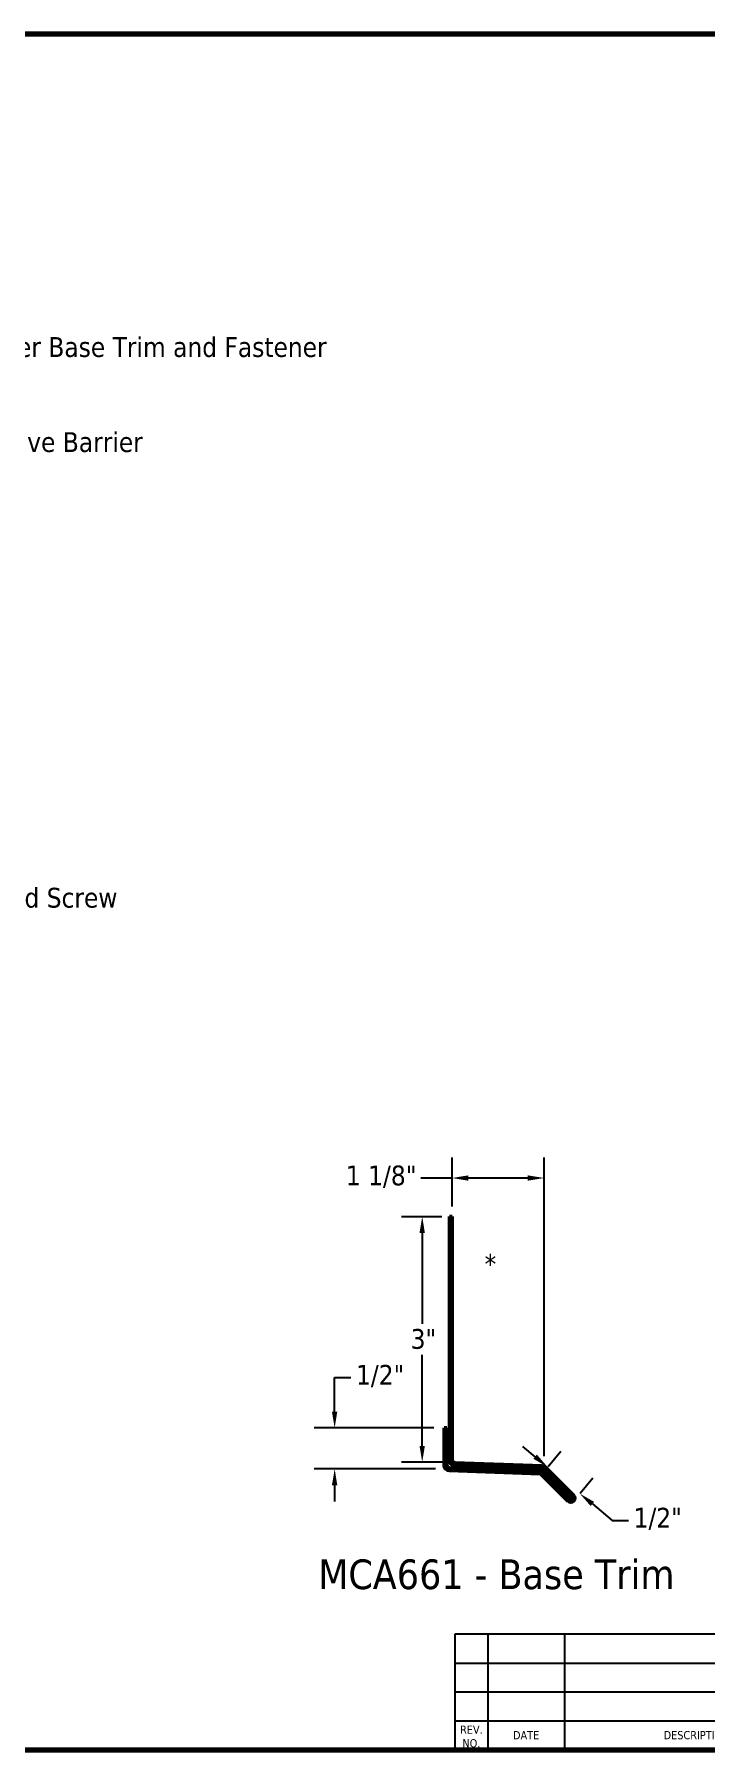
# Model space of a CAD drawing. Header units: inches. Extents: x 0.6 to 46.2, y -1.7 to 21.4.
# Drawn here: x 16.42 to 24.56, y 0.6 to 21.4 of the extents above; entities that cross this region are included whole.
import ezdxf
from ezdxf.enums import TextEntityAlignment as Align

# ---------------------------------------------------------------- set-up
doc = ezdxf.new("R2010")
doc.units = ezdxf.units.IN
doc.header["$LTSCALE"] = 2
doc.header["$MEASUREMENT"] = 0
for name, color, linetype, lineweight in [('Border (ANSI)', 7, 'Continuous', 70), ('Dimension (ANSI)', 7, 'Continuous', 25), ('Sketch Geometry (ANSI)', 7, 'Continuous', 25), ('Symbol (ANSI)', 7, 'Continuous', 25), ('Visible (ANSI)', 7, 'Continuous', 50)]:
    doc.layers.add(name, color=color, linetype=linetype, lineweight=lineweight)
doc.styles.add('Label Text (ANSI)', font='tahoma.ttf')
doc.styles.add('Note Text (ANSI)', font='tahoma.ttf')
doc.styles.get("Standard").update_dxf_attribs({"font": 'tahoma.ttf'})
doc.styles.add('Title Block Labels', font='tahoma.ttf')
doc.dimstyles.new('Architectural (ANSI)', dxfattribs={"dimscale": 2, "dimtxt": 0.12, "dimasz": 0.098425, "dimexe": 0.125, "dimexo": 0.0625, "dimgap": 0.031496, "dimtad": 0, "dimtih": 1, "dimtoh": 1, "dimdec": 4, "dimrnd": 1e-08, "dimzin": 3, "dimdsep": 46, "dimlunit": 4, "dimtxsty": 'Note Text (ANSI)', "dimcen": 0.09, "dimdle": 0.393701, "dimclrd": 256, "dimclre": 256, "dimclrt": 256, "dimadec": 0, "dimazin": 3, "dimtfac": 1, "dimtofl": 0, "dimtmove": 0, "dimatfit": 3, "dimfxl": 1, "dimfrac": 2, "dimtolj": 1, "dimtzin": 12, "dimlwd": -1, "dimlwe": -1, "dimarcsym": 0})
doc.dimstyles.new('Default (ANSI)$7', dxfattribs={"dimscale": 2, "dimtxt": 0.12, "dimasz": 0.098425, "dimexe": 0.125, "dimexo": 0.0625, "dimgap": 0.031496, "dimtad": 0, "dimtih": 1, "dimtoh": 1, "dimrnd": 1e-08, "dimzin": 4, "dimdsep": 46, "dimtxsty": 'Note Text (ANSI)', "dimcen": 0.09, "dimdle": 0.393701, "dimclrd": 256, "dimclre": 256, "dimclrt": 256, "dimadec": 0, "dimazin": 1, "dimtfac": 1, "dimtofl": 0, "dimtmove": 0, "dimatfit": 3, "dimfxl": 1, "dimtolj": 1, "dimtzin": 4, "dimlwd": -1, "dimlwe": -1, "dimarcsym": 0})

# ---------------------------------------------------------------- blocks, each defined once
blk = doc.blocks.new('Borders ATAS A Border')
at = {"layer": 'Border (ANSI)'}
for p, q in [((16.7, 10.7), (0.3, 10.7)), ((0.3, 0.3), (16.7, 0.3))]:
    blk.add_line(p, q, dxfattribs=at)
blk = doc.blocks.new('Title Blocks ATAS A-B Title Block')
at = {"layer": 'Sketch Geometry (ANSI)'}
for p, q in [((1.918, 3.446), (1.918, 2.746)), ((4.983, 3.446), (1.918, 3.446)), ((2.118, 3.446), (2.118, 2.746)), ((2.583, 3.446), (2.583, 2.746)), ((1.918, 3.271), (4.983, 3.271)), ((1.918, 3.096), (4.983, 3.096)), ((1.918, 2.921), (4.983, 2.921)), ((1.918, 2.746), (4.983, 2.746))]:
    blk.add_line(p, q, dxfattribs=at)
at = {"layer": 'Symbol (ANSI)', "insert": (2.018, 2.826), "char_height": 0.05, "attachment_point": 5, "line_spacing_factor": 0.987884, "style": 'Title Block Labels'}
blk.add_mtext('REV.\\PNO.', dxfattribs=at)
at = {"layer": 'Symbol (ANSI)', "char_height": 0.05, "attachment_point": 5, "style": 'Title Block Labels'}
for s, insert in [('DATE', (2.35, 2.834)), ('DESCRIPTION OF REVISION', (3.583, 2.834))]:
    blk.add_mtext(s, dxfattribs=dict(at, insert=insert))
at = {"layer": 'Symbol (ANSI)', "lineweight": 30, "flags": 104}
blk.add_attdef('CREATION_DATE', text='', height=0.07, dxfattribs=at).set_placement((7.818, 3.116), align=Align.BOTTOM_RIGHT)
blk.add_attdef('Sheet_Size', text='', height=0.12, dxfattribs=at).set_placement((7.165, 2.834), align=Align.MIDDLE_RIGHT)
blk = doc.blocks.new('*D8')
at = {"layer": 'Defpoints', "color": 0, "transparency": 16777216}
for p in [(20.063, 4.502), (21.392, 4.502), (21.41, 4.004)]:
    blk.add_point(p, dxfattribs=at)
at = {"layer": 'Dimension (ANSI)', "transparency": 16777216}
for p, q in [((20.063, 4.699), (20.063, 5.115)), ((20.063, 5.115), (20.259, 5.115)), ((21.267, 4.502), (19.813, 4.502)), ((21.285, 4.004), (19.813, 4.004)), ((20.063, 3.807), (20.063, 3.61))]:
    blk.add_line(p, q, dxfattribs=at)
for points in [[(20.03, 4.699), (20.095, 4.699), (20.063, 4.502)], [(20.03, 3.807), (20.095, 3.807), (20.063, 4.004)]]:
    blk.add_solid(points, dxfattribs=at)
at = {"layer": 'Dimension (ANSI)', "transparency": 16777216, "insert": (20.322, 5.266), "char_height": 0.24, "attachment_point": 1, "style": 'Note Text (ANSI)'}
blk.add_mtext('\\A1;1/2"', dxfattribs=at)
blk = doc.blocks.new('*D9')
at = {"layer": 'Defpoints', "color": 0, "transparency": 16777216}
for p in [(22.572, 3.936), (22.961, 3.615), (23.036, 3.705)]:
    blk.add_point(p, dxfattribs=at)
at = {"layer": 'Dimension (ANSI)', "transparency": 16777216}
for p, q in [((22.495, 4.152), (22.343, 4.278)), ((22.651, 4.033), (22.806, 4.22)), ((23.041, 3.711), (23.195, 3.898)), ((23.188, 3.58), (23.428, 3.381)), ((23.428, 3.381), (23.625, 3.381))]:
    blk.add_line(p, q, dxfattribs=at)
for points in [[(22.515, 4.178), (22.474, 4.127), (22.646, 4.027)], [(23.209, 3.605), (23.167, 3.555), (23.036, 3.705)]]:
    blk.add_solid(points, dxfattribs=at)
at = {"layer": 'Dimension (ANSI)', "transparency": 16777216, "insert": (23.688, 3.533), "char_height": 0.24, "attachment_point": 1, "style": 'Note Text (ANSI)'}
blk.add_mtext('\\A1;1/2"', dxfattribs=at)
blk = doc.blocks.new('*D10')
at = {"layer": 'Defpoints', "color": 0, "transparency": 16777216}
for p in [(21.125, 7.063), (21.488, 7.063), (21.497, 4.088)]:
    blk.add_point(p, dxfattribs=at)
at = {"layer": 'Dimension (ANSI)', "transparency": 16777216}
for p, q in [((21.363, 7.063), (20.875, 7.063)), ((21.125, 6.867), (21.125, 5.764)), ((21.125, 4.284), (21.125, 5.388)), ((21.372, 4.088), (20.875, 4.088))]:
    blk.add_line(p, q, dxfattribs=at)
for points in [[(21.092, 6.867), (21.157, 6.867), (21.125, 7.063)], [(21.092, 4.284), (21.157, 4.284), (21.125, 4.088)]]:
    blk.add_solid(points, dxfattribs=at)
at = {"layer": 'Dimension (ANSI)', "transparency": 16777216, "insert": (20.985, 5.701), "char_height": 0.24, "attachment_point": 1, "style": 'Note Text (ANSI)'}
blk.add_mtext('\\A1;3"', dxfattribs=at)
blk = doc.blocks.new('*D11')
at = {"layer": 'Defpoints', "color": 0, "transparency": 16777216}
for p in [(22.602, 7.532), (21.488, 7.063), (22.602, 4.036)]:
    blk.add_point(p, dxfattribs=at)
at = {"layer": 'Dimension (ANSI)', "transparency": 16777216}
for p, q in [((21.488, 7.188), (21.488, 7.782)), ((22.602, 4.161), (22.602, 7.782)), ((21.488, 7.532), (21.109, 7.532)), ((22.405, 7.532), (21.685, 7.532))]:
    blk.add_line(p, q, dxfattribs=at)
for points in [[(21.685, 7.564), (21.685, 7.499), (21.488, 7.532)], [(22.405, 7.564), (22.405, 7.499), (22.602, 7.532)]]:
    blk.add_solid(points, dxfattribs=at)
at = {"layer": 'Dimension (ANSI)', "transparency": 16777216, "insert": (20.199, 7.683), "char_height": 0.24, "attachment_point": 1, "style": 'Note Text (ANSI)'}
blk.add_mtext('\\A1;1 1/8"', dxfattribs=at)

msp = doc.modelspace()

# ---------------------------------------------------------------- linework, layer by layer
at = {"layer": 'Visible (ANSI)', "color": 1, "true_color": 0xff0000}
for p, q in [((21.4559, 7.06346), (21.4879, 7.06346)), ((21.4559, 7.06346), (21.4559, 4.10981)), ((21.4879, 4.10981), (21.4879, 7.06346)), ((21.3919, 4.50165), (21.3919, 4.04801)), ((21.4239, 4.50165), (21.3919, 4.50165)), ((21.4239, 4.04801), (21.4239, 4.50165)), ((21.45366, 3.98405), (22.55001, 3.94576)), ((22.55113, 3.97774), (21.45478, 4.01603)), ((21.51766, 4.04585), (22.57744, 4.00884)), ((22.57856, 4.04082), (21.51878, 4.07783)), ((22.91578, 3.6374), (22.59415, 3.95903)), ((22.59895, 3.99949), (22.93841, 3.66003)), ((22.96104, 3.68266), (22.62158, 4.02212)), ((22.57152, 3.93641), (22.89316, 3.61477))]:
    msp.add_line(p, q, dxfattribs=at)
for centre, radius, start, end in [((21.4559, 4.04801), 0.064, 180, 268), ((21.4559, 4.04801), 0.032, 180, 268), ((21.5199, 4.10981), 0.064, 180, 268), ((21.5199, 4.10981), 0.032, 180, 268), ((22.5489, 3.91378), 0.064, 45, 88), ((22.57632, 3.97686), 0.032, 45, 88), ((22.57632, 3.97686), 0.064, 45, 88), ((22.5489, 3.91378), 0.032, 45, 88), ((22.9271, 3.64872), 0.048, 225, 45), ((22.9271, 3.64872), 0.016, 225, 45)]:
    msp.add_arc(centre, radius, start, end, dxfattribs=at)

# ---------------------------------------------------------------- block references
at = {"xscale": 2, "yscale": 2, "zscale": 2}
for name, p in [('Borders ATAS A Border', (0, 0)), ('Title Blocks ATAS A-B Title Block', (17.68497, -4.89243))]:
    msp.add_blockref(name, p, dxfattribs=at)

# ---------------------------------------------------------------- texts
at = {"layer": 'Symbol (ANSI)', "char_height": 0.24, "attachment_point": 1, "style": 'Note Text (ANSI)'}
for s, insert, width in [('{Membrane Strip over Base Trim and Fastener}', (13.50638, 17.72786), 6.6097245), ('{Water and Air Resistive Barrier}', (13.35417, 16.57563), 4.4648948), ('{#10 x 1" Wafer Head Screw}', (13.46179, 11.05075), 4.0862237)]:
    msp.add_mtext(s, dxfattribs=dict(at, insert=insert, width=width))
at = {"layer": 'Symbol (ANSI)'}
for s, insert, char_height, attachment_point, style in [('*', (21.88136, 6.60948), 0.24, 1, 'Note Text (ANSI)'), ('MCA661 - Base Trim', (19.86249, 2.54005), 0.36, 7, 'Label Text (ANSI)')]:
    msp.add_mtext(s, dxfattribs=dict(at, insert=insert, char_height=char_height, attachment_point=attachment_point, style=style))

# ---------------------------------------------------------------- dimensions: what is measured, and where the dimension line sits
at = {"layer": 'Dimension (ANSI)'}
for base, p1, p2, angle, override, picture, middle in [((22.60184, 7.53168), (21.4879, 7.06346), (22.60184, 4.03555), 180, {"dimtih": 0, "dimtoh": 0, "dimdec": 4, "dimlfac": 1, "dimtp": 0, "dimtm": 0, "dimtdec": 2, "dimatfit": 2}, '*D11', (20.62239, 7.53168)), ((21.12463, 7.06346), (21.49688, 4.08758), (21.4879, 7.06346), 90, {"dimdec": 4, "dimlfac": 1, "dimtp": 0, "dimtm": 0, "dimtdec": 2, "dimatfit": 1}, '*D10', (21.12463, 5.57552)), ((20.0625, 4.50165), (21.40986, 4.00355), (21.3919, 4.50165), 90, {"dimdec": 4, "dimlfac": 1, "dimtp": 0, "dimtm": 0, "dimtdec": 2, "dimatfit": 1}, '*D8', (20.60449, 5.1146)), ((23.03591, 3.705449), (22.571523, 3.936407), (22.961037, 3.614775), 140.452624, {"dimdec": 4, "dimlfac": 1, "dimtp": 0, "dimtm": 0, "dimtdec": 2, "dimatfit": 1}, '*D9', (23.970347, 3.381396))]:
    dim = msp.add_linear_dim(base=base, p1=p1, p2=p2, angle=angle, dimstyle='Architectural (ANSI)', override=override, dxfattribs=at)
    dim.commit()
    dim.dimension.update_dxf_attribs({"geometry": picture, "text_midpoint": middle, "dimtype": 160})

# ---------------------------------------------------------------- leaders
at = {"layer": 'Symbol (ANSI)', "annotation_type": 0, "has_hookline": 1, "hookline_direction": 0}
for points, text_width in [([(7.60774, 16.08007), (13.44338, 17.60786)], 6.58509), ([(7.55774, 14.95523), (13.29118, 16.45563)], 4.45958), ([(7.78374, 9.46206), (13.3988, 10.93075)], 4.05985)]:
    msp.add_leader(points, dimstyle='Default (ANSI)$7', override={"dimtad": 0}, dxfattribs=dict(at, text_width=text_width))

doc.saveas('drawing.dxf')
